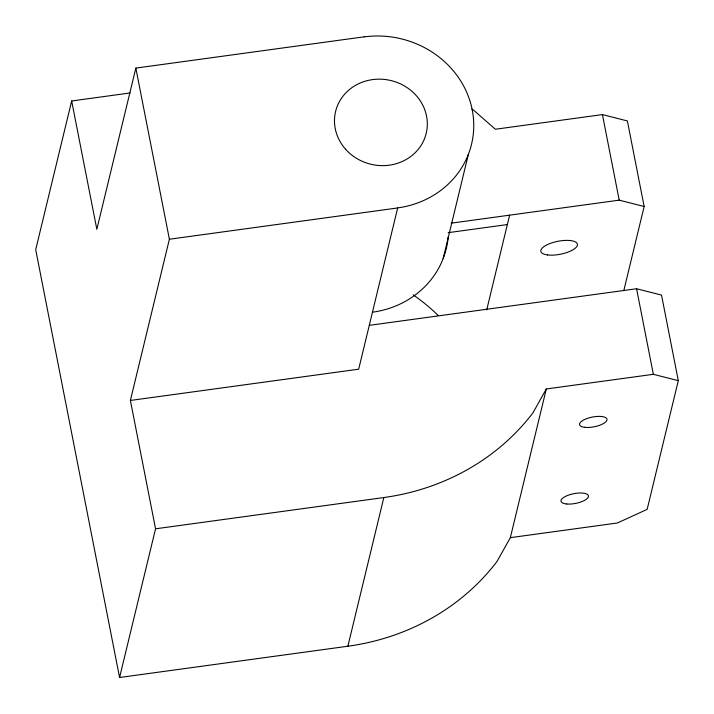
<?xml version="1.0" encoding="UTF-8"?>
<svg xmlns="http://www.w3.org/2000/svg" width="714" height="714" viewBox="0 0 714 714"><rect width="100%" height="100%" fill="white"/><g stroke="black" fill="none" stroke-linecap="round" stroke-linejoin="round"><path stroke-width="1.07" d="M130.126 92.963L71.668 100.969L35.7 249.659L119.577 677.497L347.87 646.232A233.067 215.164 13.6 0 0 497.006 561.463L510.34 537.66L546.308 388.969L653.346 374.314L678.3 380.651L647.161 509.35L617.378 522.996L510.34 537.66M364.131 36.825L135.838 68.098L96.836 229.319L71.668 100.969M119.577 677.497L155.554 528.806L130.385 400.456L169.388 239.235L135.838 68.098M364.14 36.896A93.222 86.019 13.4 0 1 472.231 109.894A93.222 86.019 13.4 0 1 397.671 207.908L358.678 369.192L130.385 400.456M347.87 646.232L383.837 497.542A233.067 215.164 13.6 0 0 532.983 412.772L546.308 388.969M443.153 258.593L468.375 154.34M486.716 309.867L509.626 215.164M623.786 290.696L644.153 206.516L627.374 120.943L602.429 114.588L495.391 129.243L473.668 110.242A233.067 215.164 13.6 0 0 471.865 109.037M169.388 239.235L397.68 207.961M451.186 223.17L619.208 200.152L644.153 206.516M448.205 232.666L507.351 224.562M369.325 325.343L636.576 288.742L661.521 295.087L678.3 380.651M155.554 528.806L383.837 497.542M602.429 114.588L619.208 200.152M636.576 288.742L653.346 374.314M448.231 236.709A93.222 86.064 13.6 0 1 372.458 312.214M413.183 294.864A186.452 172.136 13.6 0 1 438.191 315.49M345.558 149.208A46.615 43.036 13.6 0 0 424.643 138.373A46.615 43.036 13.6 0 0 372.512 79.611A46.615 43.036 13.6 0 0 345.558 149.208M566.791 504.004A13.985 4.944 -11.1 0 0 588.434 496.658A13.985 4.944 -11.1 0 0 568.978 494.954A13.985 4.944 -11.1 0 0 566.791 504.004M584.436 427.293A13.985 4.944 -11.1 0 0 606.82 420.484A13.985 4.944 -11.1 0 0 588.55 418.011A13.985 4.944 -11.1 0 0 584.436 427.293M547.504 254.943A18.644 6.596 -11.1 0 0 577.224 245.768A18.644 6.596 -11.1 0 0 552.645 242.608A18.644 6.596 -11.1 0 0 547.504 254.943"/></g></svg>
